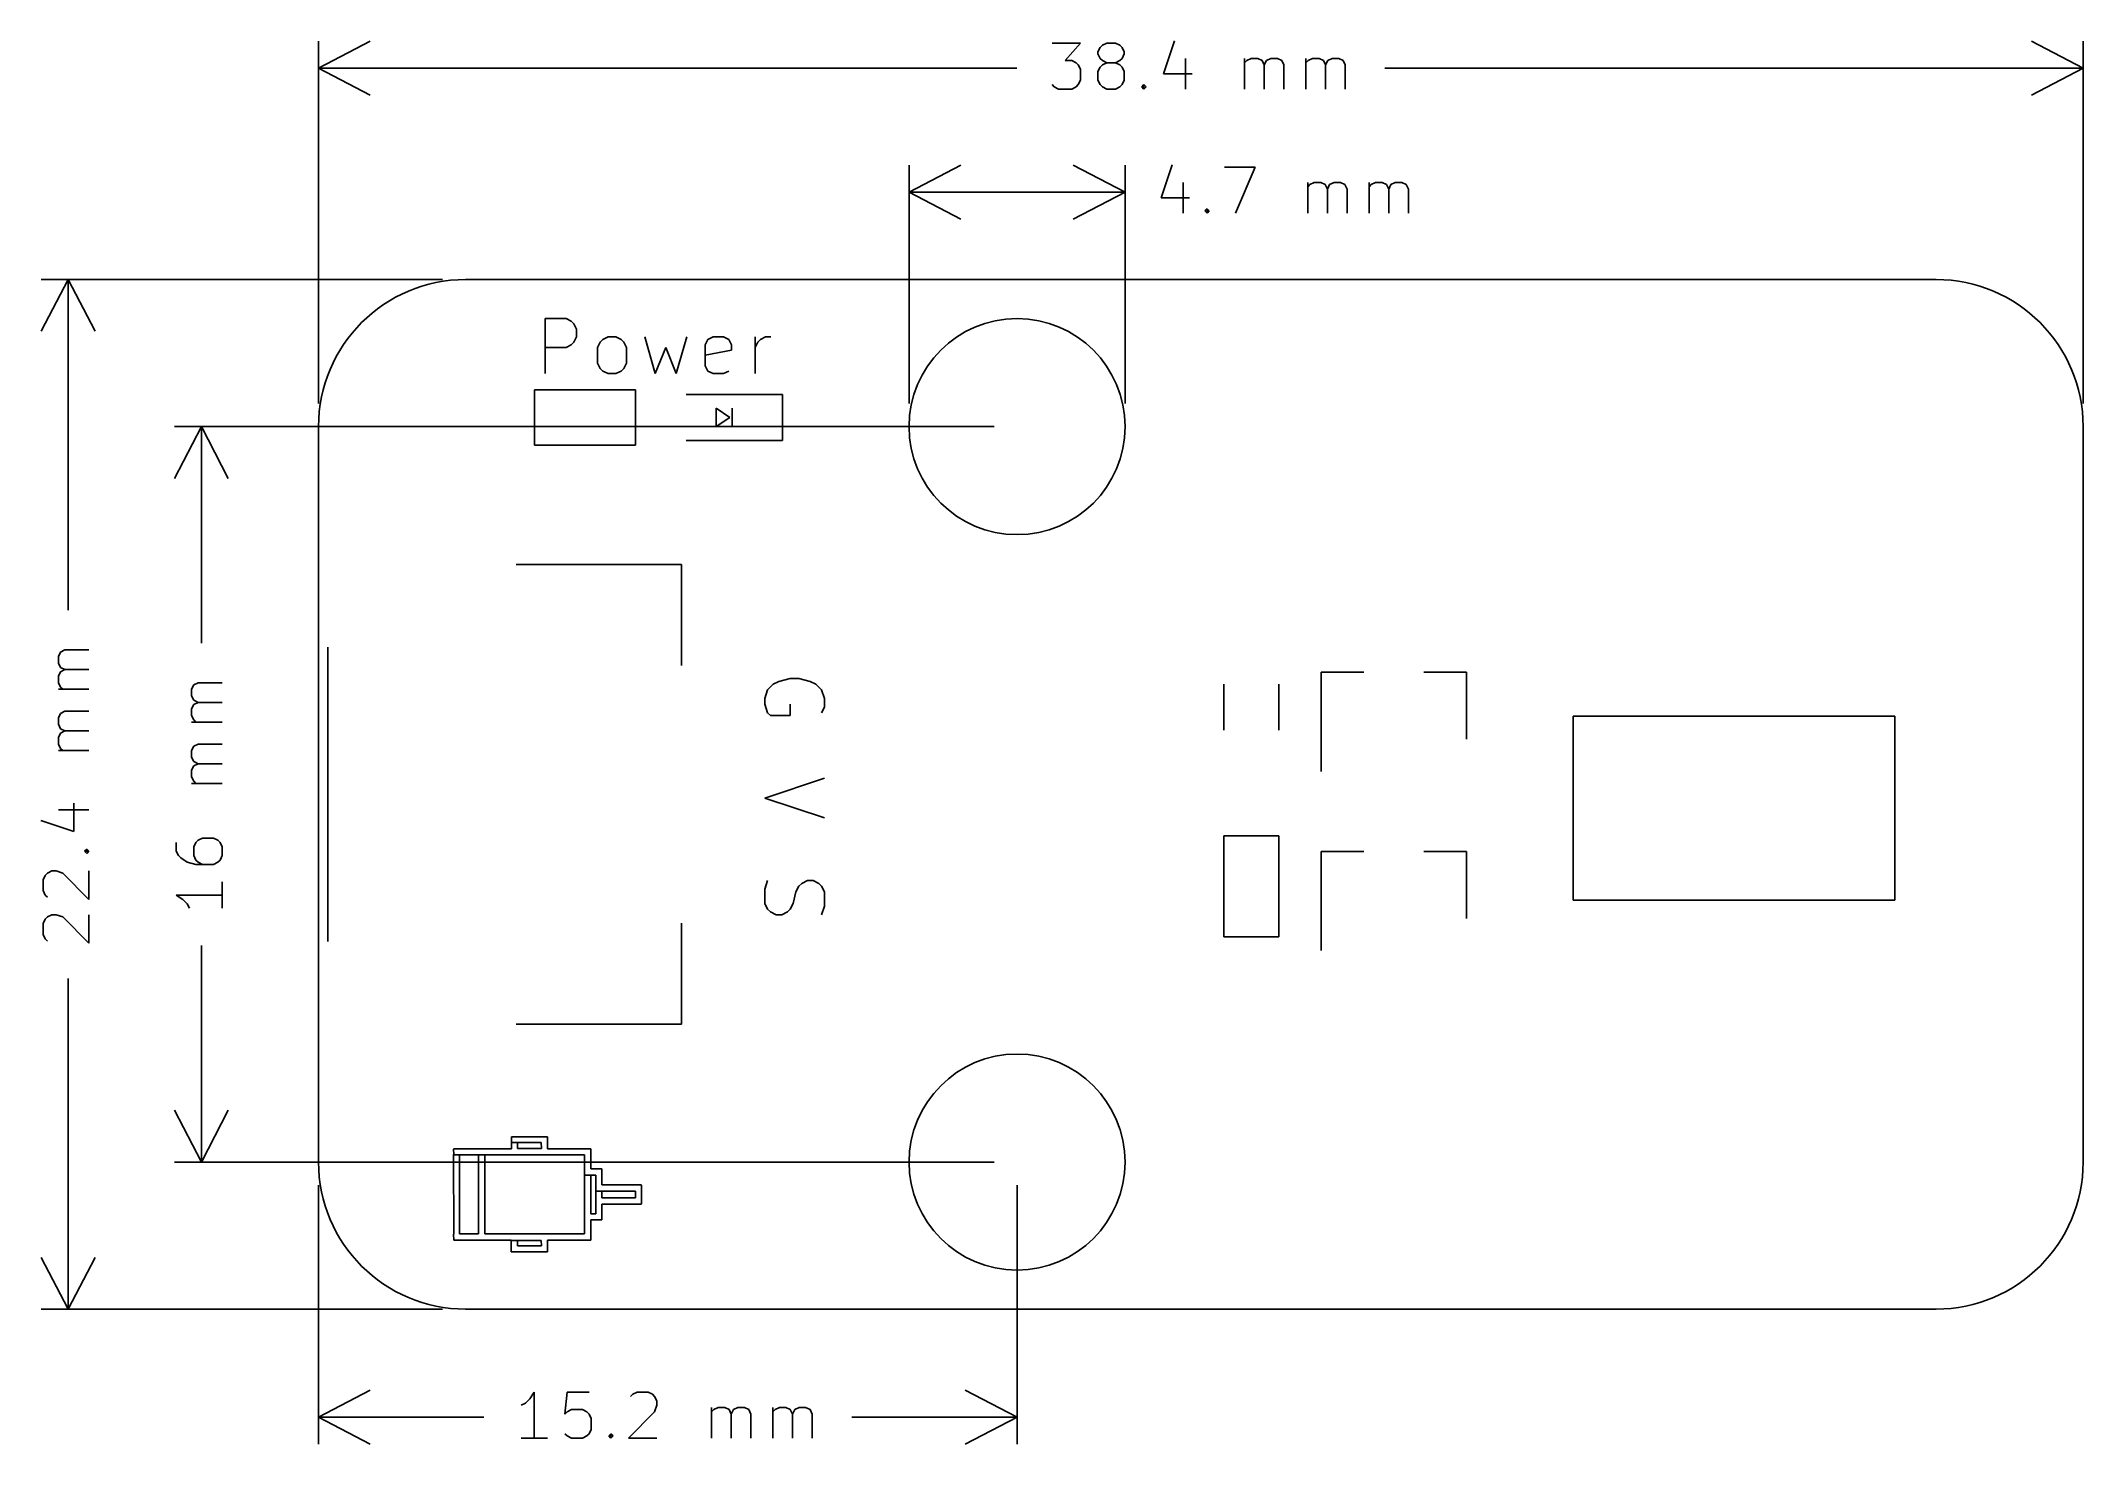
# Model space of a CAD drawing. Extents: x 67 to 111.4, y -94.3 to -63.8.
import ezdxf

# ---------------------------------------------------------------- set-up
doc = ezdxf.new("R2010")
doc.units = 0
doc.layers.add('BLACK', color=7, linetype='CONTINUOUS')

msp = doc.modelspace()

# ---------------------------------------------------------------- linework, layer by layer
at = {"layer": 'BLACK', "linetype": 'CONTINUOUS'}
for p, q in [((73, -64.4), (74.126504, -63.813579)), ((73, -71.7), (73, -63.81358)), ((88.961905, -63.854819), (89.580952, -63.854819)), ((89.580952, -63.854819), (89.247619, -64.235771)), ((89.961905, -64.045295), (90.009524, -63.950057)), ((90.009524, -63.950057), (90.057143, -63.902438)), ((90.057143, -63.902438), (90.152381, -63.854819)), ((90.152381, -63.854819), (90.342857, -63.854819)), ((90.342857, -63.854819), (90.438095, -63.902438)), ((90.438095, -63.902438), (90.485714, -63.950057)), ((90.485714, -63.950057), (90.533333, -64.045295)), ((91.628571, -63.8072), (91.390476, -64.521485)), ((111.4, -64.4), (110.273496, -63.813579)), ((111.4, -71.7), (111.4, -63.81358)), ((73, -64.4), (88.194048, -64.4)), ((73, -64.4), (74.126504, -64.986421)), ((89.247619, -64.235771), (89.390476, -64.235771)), ((89.390476, -64.235771), (89.485714, -64.28339)), ((89.485714, -64.28339), (89.533333, -64.331009)), ((89.533333, -64.331009), (89.580952, -64.426247)), ((89.580952, -64.426247), (89.580952, -64.664342)), ((89.961905, -64.092914), (89.961905, -64.045295)), ((90.009524, -64.188152), (89.961905, -64.092914)), ((90.009524, -64.378628), (89.961905, -64.473866)), ((90.057143, -64.235771), (90.009524, -64.188152)), ((90.057143, -64.331009), (90.009524, -64.378628)), ((90.152381, -64.28339), (90.057143, -64.235771)), ((90.152381, -64.28339), (90.057143, -64.331009)), ((90.342857, -64.28339), (90.152381, -64.28339)), ((90.438095, -64.235771), (90.342857, -64.28339)), ((90.438095, -64.331009), (90.342857, -64.28339)), ((90.485714, -64.188152), (90.438095, -64.235771)), ((90.485714, -64.378628), (90.438095, -64.331009)), ((90.533333, -64.092914), (90.485714, -64.188152)), ((90.533333, -64.473866), (90.485714, -64.378628)), ((90.533333, -64.045295), (90.533333, -64.092914)), ((91.866666, -64.188152), (91.866666, -64.854819)), ((93.152381, -64.854819), (93.152381, -64.188152)), ((93.152381, -64.28339), (93.2, -64.235771)), ((93.2, -64.235771), (93.295238, -64.188152)), ((93.295238, -64.188152), (93.438095, -64.188152)), ((93.438095, -64.188152), (93.533333, -64.235771)), ((93.533333, -64.235771), (93.580952, -64.331009)), ((93.580952, -64.331009), (93.628571, -64.235771)), ((93.580952, -64.331009), (93.580952, -64.854819)), ((93.628571, -64.235771), (93.723809, -64.188152)), ((93.723809, -64.188152), (93.866666, -64.188152)), ((93.866666, -64.188152), (93.961905, -64.235771)), ((93.961905, -64.235771), (94.009524, -64.331009)), ((94.009524, -64.331009), (94.009524, -64.854819)), ((94.485714, -64.854819), (94.485714, -64.188152)), ((94.485714, -64.28339), (94.533333, -64.235771)), ((94.533333, -64.235771), (94.628571, -64.188152)), ((94.628571, -64.188152), (94.771428, -64.188152)), ((94.771428, -64.188152), (94.866666, -64.235771)), ((94.866666, -64.235771), (94.914285, -64.331009)), ((94.914285, -64.331009), (94.961904, -64.235771)), ((94.914285, -64.331009), (94.914285, -64.854819)), ((94.961904, -64.235771), (95.057142, -64.188152)), ((95.057142, -64.188152), (95.199999, -64.188152)), ((95.199999, -64.188152), (95.295238, -64.235771)), ((95.295238, -64.235771), (95.342857, -64.331009)), ((95.342857, -64.331009), (95.342857, -64.854819)), ((96.205952, -64.4), (111.4, -64.4)), ((111.4, -64.4), (110.273496, -64.986421)), ((89.009524, -64.8072), (88.961905, -64.75958)), ((89.104762, -64.854819), (89.009524, -64.8072)), ((89.390476, -64.854819), (89.104762, -64.854819)), ((89.485714, -64.8072), (89.390476, -64.854819)), ((89.533333, -64.75958), (89.485714, -64.8072)), ((89.580952, -64.664342), (89.533333, -64.75958)), ((89.961905, -64.473866), (89.961905, -64.664342)), ((89.961905, -64.664342), (90.009524, -64.75958)), ((90.009524, -64.75958), (90.057143, -64.8072)), ((90.057143, -64.8072), (90.152381, -64.854819)), ((90.152381, -64.854819), (90.342857, -64.854819)), ((90.342857, -64.854819), (90.438095, -64.8072)), ((90.438095, -64.8072), (90.485714, -64.75958)), ((90.485714, -64.75958), (90.533333, -64.664342)), ((90.533333, -64.664342), (90.533333, -64.473866)), ((90.914286, -64.8072), (90.961905, -64.75958)), ((90.961905, -64.854819), (90.914286, -64.8072)), ((90.961905, -64.75958), (91.009524, -64.8072)), ((90.961905, -64.75958), (90.961905, -64.854819)), ((91.009524, -64.8072), (90.961905, -64.854819)), ((91.390476, -64.521485), (92.009523, -64.521485)), ((85.85, -67.1), (86.976504, -66.513579)), ((85.85, -71.7), (85.85, -66.51358)), ((90.55, -67.1), (89.423496, -66.513579)), ((90.55, -71.7), (90.55, -66.51358)), ((91.57381, -66.5072), (91.335715, -67.221485)), ((92.716667, -66.554819), (93.383333, -66.554819)), ((93.383333, -66.554819), (92.954762, -67.554819)), ((85.85, -67.1), (90.520239, -67.1)), ((85.85, -67.1), (86.976504, -67.686421)), ((90.55, -67.1), (89.423496, -67.686421)), ((91.811905, -66.888152), (91.811905, -67.554819)), ((94.526191, -67.554819), (94.526191, -66.888152)), ((94.526191, -66.98339), (94.57381, -66.935771)), ((94.57381, -66.935771), (94.669048, -66.888152)), ((94.669048, -66.888152), (94.811905, -66.888152)), ((94.811905, -66.888152), (94.907143, -66.935771)), ((94.907143, -66.935771), (94.954762, -67.031009)), ((94.954762, -67.031009), (95.002381, -66.935771)), ((94.954762, -67.031009), (94.954762, -67.554819)), ((95.002381, -66.935771), (95.097619, -66.888152)), ((95.097619, -66.888152), (95.240476, -66.888152)), ((95.240476, -66.888152), (95.335715, -66.935771)), ((95.335715, -66.935771), (95.383334, -67.031009)), ((95.383334, -67.031009), (95.383334, -67.554819)), ((95.859524, -67.554819), (95.859524, -66.888152)), ((95.859524, -66.98339), (95.907143, -66.935771)), ((95.907143, -66.935771), (96.002381, -66.888152)), ((96.002381, -66.888152), (96.145238, -66.888152)), ((96.145238, -66.888152), (96.240476, -66.935771)), ((96.240476, -66.935771), (96.288095, -67.031009)), ((96.288095, -67.031009), (96.335714, -66.935771)), ((96.288095, -67.031009), (96.288095, -67.554819)), ((96.335714, -66.935771), (96.430952, -66.888152)), ((96.430952, -66.888152), (96.573809, -66.888152)), ((96.573809, -66.888152), (96.669048, -66.935771)), ((96.669048, -66.935771), (96.716667, -67.031009)), ((96.716667, -67.031009), (96.716667, -67.554819)), ((91.335715, -67.221485), (91.954762, -67.221485)), ((92.288096, -67.5072), (92.335715, -67.45958)), ((92.335715, -67.554819), (92.288096, -67.5072)), ((92.335715, -67.45958), (92.383334, -67.5072)), ((92.335715, -67.45958), (92.335715, -67.554819)), ((92.383334, -67.5072), (92.335715, -67.554819)), ((67.55, -69), (66.963579, -70.126504)), ((75.7, -69), (66.96358, -69)), ((67.55, -69), (67.55, -76.194048)), ((67.55, -69), (68.136421, -70.126504)), ((76.2, -69), (108.2, -69)), ((77.928572, -71.047342), (77.928572, -69.847342)), ((77.928572, -69.847342), (78.385715, -69.847342)), ((78.385715, -69.847342), (78.5, -69.904485)), ((78.5, -69.904485), (78.557143, -69.961628)), ((78.557143, -69.961628), (78.614286, -70.075914)), ((78.614286, -70.075914), (78.614286, -70.247342)), ((78.385715, -70.475914), (77.928572, -70.475914)), ((78.5, -70.418771), (78.385715, -70.475914)), ((78.557143, -70.361628), (78.5, -70.418771)), ((78.614286, -70.247342), (78.557143, -70.361628)), ((79.071429, -70.475914), (79.128572, -70.361628)), ((79.071429, -70.818771), (79.071429, -70.475914)), ((79.128572, -70.361628), (79.185715, -70.304485)), ((79.185715, -70.304485), (79.3, -70.247342)), ((79.3, -70.247342), (79.471429, -70.247342)), ((79.471429, -70.247342), (79.585715, -70.304485)), ((79.585715, -70.304485), (79.642858, -70.361628)), ((79.642858, -70.361628), (79.7, -70.475914)), ((79.7, -70.475914), (79.7, -70.818771)), ((80.1, -70.247342), (80.328572, -71.047342)), ((80.328572, -71.047342), (80.557143, -70.475914)), ((80.557143, -70.475914), (80.785714, -71.047342)), ((80.785714, -71.047342), (81.014286, -70.247342)), ((81.414286, -70.418771), (81.471429, -70.304485)), ((81.414286, -70.875914), (81.414286, -70.418771)), ((81.985715, -70.533057), (81.414286, -70.647342)), ((81.471429, -70.304485), (81.585715, -70.247342)), ((81.585715, -70.247342), (81.814286, -70.247342)), ((81.814286, -70.247342), (81.928572, -70.304485)), ((81.928572, -70.304485), (81.985715, -70.418771)), ((81.985715, -70.418771), (81.985715, -70.533057)), ((82.5, -71.047342), (82.5, -70.247342)), ((82.5, -70.475914), (82.557143, -70.361628)), ((82.557143, -70.361628), (82.614286, -70.304485)), ((82.614286, -70.304485), (82.728571, -70.247342)), ((82.728571, -70.247342), (82.842857, -70.247342)), ((79.128572, -70.933057), (79.071429, -70.818771)), ((79.185715, -70.9902), (79.128572, -70.933057)), ((79.3, -71.047342), (79.185715, -70.9902)), ((79.471429, -71.047342), (79.3, -71.047342)), ((79.585715, -70.9902), (79.471429, -71.047342)), ((79.642858, -70.933057), (79.585715, -70.9902)), ((79.7, -70.818771), (79.642858, -70.933057)), ((81.471429, -70.9902), (81.414286, -70.875914)), ((81.585715, -71.047342), (81.471429, -70.9902)), ((81.814286, -71.047342), (81.585715, -71.047342)), ((81.928572, -70.9902), (81.814286, -71.047342)), ((77.7, -71.4), (77.7, -72.6)), ((77.7, -71.4), (79.9, -71.4)), ((79.9, -71.4), (79.9, -72.6)), ((83.1, -71.5), (81, -71.5)), ((83.1, -72.5), (83.1, -71.5)), ((81.65, -71.8), (81.95, -72)), ((81.65, -72.2), (81.65, -71.8)), ((82, -72.2), (82, -71.8)), ((70.45, -72.2), (69.863579, -73.326504)), ((87.7, -72.2), (69.86358, -72.2)), ((70.45, -72.2), (70.45, -76.908333)), ((70.45, -72.2), (71.036421, -73.326504)), ((73, -72.2), (73, -88.2)), ((81.95, -72), (81.65, -72.2)), ((111.4, -72.2), (111.4, -88.2)), ((79.9, -72.6), (77.7, -72.6)), ((83.1, -72.5), (81, -72.5)), ((77.3, -75.2), (80.9, -75.2)), ((80.9, -75.2), (80.9, -77.4)), ((67.338152, -77.2), (67.385771, -77.104761)), ((67.338152, -77.342857), (67.338152, -77.2)), ((67.385771, -77.104761), (67.481009, -77.057142)), ((67.481009, -77.057142), (68.004819, -77.057142)), ((73.2, -83.4), (73.2, -77)), ((67.385771, -77.438095), (67.338152, -77.342857)), ((67.338152, -77.628571), (67.385771, -77.533333)), ((67.338152, -77.771428), (67.338152, -77.628571)), ((67.385771, -77.866666), (67.338152, -77.771428)), ((67.481009, -77.485714), (67.385771, -77.438095)), ((67.385771, -77.533333), (67.481009, -77.485714)), ((67.481009, -77.485714), (68.004819, -77.485714)), ((70.285771, -77.819046), (70.381009, -77.771427)), ((70.381009, -77.771427), (70.904819, -77.771427)), ((83.018519, -77.742857), (82.894709, -77.804762)), ((83.266138, -77.680953), (83.018519, -77.742857)), ((83.451852, -77.680953), (83.266138, -77.680953)), ((83.699471, -77.742857), (83.451852, -77.680953)), ((83.82328, -77.804762), (83.699471, -77.742857)), ((94.82, -77.54), (94.82, -79.7)), ((94.82, -77.54), (95.75, -77.54)), ((97.98, -77.54), (97.05, -77.54)), ((97.98, -77.54), (97.98, -79)), ((68.004819, -77.914285), (67.338152, -77.914285)), ((67.43339, -77.914285), (67.385771, -77.866666)), ((70.238152, -77.914285), (70.285771, -77.819046)), ((70.238152, -78.057142), (70.238152, -77.914285)), ((70.285771, -78.15238), (70.238152, -78.057142)), ((70.381009, -78.199999), (70.285771, -78.15238)), ((70.285771, -78.247618), (70.381009, -78.199999)), ((70.381009, -78.199999), (70.904819, -78.199999)), ((82.7709, -77.928572), (82.708995, -78.114286)), ((82.708995, -78.114286), (82.708995, -78.238095)), ((82.894709, -77.804762), (82.7709, -77.928572)), ((83.94709, -77.928572), (83.82328, -77.804762)), ((84.008995, -78.114286), (83.94709, -77.928572)), ((84.008995, -78.3), (84.008995, -78.114286)), ((92.7, -77.8), (92.7, -78.8)), ((93.9, -78.8), (93.9, -77.8)), ((67.338152, -78.533333), (67.385771, -78.438094)), ((67.338152, -78.67619), (67.338152, -78.533333)), ((67.385771, -78.438094), (67.481009, -78.390475)), ((67.481009, -78.390475), (68.004819, -78.390475)), ((70.238152, -78.342856), (70.285771, -78.247618)), ((70.238152, -78.485713), (70.238152, -78.342856)), ((70.285771, -78.580951), (70.238152, -78.485713)), ((70.904819, -78.62857), (70.238152, -78.62857)), ((70.33339, -78.62857), (70.285771, -78.580951)), ((82.708995, -78.238095), (82.7709, -78.42381)), ((82.7709, -78.42381), (82.832804, -78.485714)), ((82.832804, -78.485714), (83.266138, -78.485714)), ((83.266138, -78.485714), (83.266138, -78.238095)), ((83.94709, -78.42381), (84.008995, -78.3)), ((100.3, -78.5), (107.3, -78.5)), ((100.3, -82.5), (100.3, -78.5)), ((107.3, -78.5), (107.3, -82.5)), ((67.385771, -78.771428), (67.338152, -78.67619)), ((67.338152, -78.961904), (67.385771, -78.866666)), ((67.338152, -79.104761), (67.338152, -78.961904)), ((67.385771, -79.199999), (67.338152, -79.104761)), ((67.481009, -78.819047), (67.385771, -78.771428)), ((67.385771, -78.866666), (67.481009, -78.819047)), ((67.481009, -78.819047), (68.004819, -78.819047)), ((70.285771, -79.152379), (70.381009, -79.10476)), ((70.381009, -79.10476), (70.904819, -79.10476)), ((68.004819, -79.247618), (67.338152, -79.247618)), ((67.43339, -79.247618), (67.385771, -79.199999)), ((70.238152, -79.247618), (70.285771, -79.152379)), ((70.238152, -79.390475), (70.238152, -79.247618)), ((70.285771, -79.485713), (70.238152, -79.390475)), ((70.381009, -79.533332), (70.285771, -79.485713)), ((70.285771, -79.580951), (70.381009, -79.533332)), ((70.381009, -79.533332), (70.904819, -79.533332)), ((70.238152, -79.676189), (70.285771, -79.580951)), ((70.238152, -79.819046), (70.238152, -79.676189)), ((70.285771, -79.914284), (70.238152, -79.819046)), ((70.904819, -79.961903), (70.238152, -79.961903)), ((70.33339, -79.961903), (70.285771, -79.914284)), ((84.008995, -79.847619), (82.708995, -80.280952)), ((67.671485, -81.009523), (67.671485, -80.390476)), ((82.708995, -80.280952), (84.008995, -80.714286)), ((66.9572, -80.771428), (67.671485, -81.009523)), ((67.338152, -80.533333), (68.004819, -80.533333)), ((69.904819, -81.247618), (69.904819, -81.438094)), ((70.33339, -81.247618), (70.285771, -81.342856)), ((70.381009, -81.199999), (70.33339, -81.247618)), ((70.476247, -81.15238), (70.381009, -81.199999)), ((70.714342, -81.15238), (70.476247, -81.15238)), ((70.80958, -81.199999), (70.714342, -81.15238)), ((70.8572, -81.247618), (70.80958, -81.199999)), ((70.904819, -81.342856), (70.8572, -81.247618)), ((92.7, -83.3), (92.7, -81.1)), ((93.9, -81.1), (92.7, -81.1)), ((93.9, -81.1), (93.9, -83.3)), ((67.90958, -81.438094), (67.9572, -81.390475)), ((67.9572, -81.485713), (67.90958, -81.438094)), ((67.90958, -81.438094), (68.004819, -81.438094)), ((67.9572, -81.390475), (68.004819, -81.438094)), ((68.004819, -81.438094), (67.9572, -81.485713)), ((69.904819, -81.438094), (69.952438, -81.533332)), ((69.952438, -81.533332), (70.000057, -81.580951)), ((70.000057, -81.580951), (70.142914, -81.676189)), ((70.142914, -81.676189), (70.33339, -81.723808)), ((70.285771, -81.342856), (70.285771, -81.533332)), ((70.285771, -81.533332), (70.33339, -81.62857)), ((70.33339, -81.62857), (70.381009, -81.676189)), ((70.33339, -81.723808), (70.714342, -81.723808)), ((70.381009, -81.676189), (70.476247, -81.723808)), ((70.714342, -81.723808), (70.80958, -81.676189)), ((70.80958, -81.676189), (70.8572, -81.62857)), ((70.8572, -81.62857), (70.904819, -81.533332)), ((70.904819, -81.533332), (70.904819, -81.342856)), ((94.82, -81.44), (94.82, -83.6)), ((94.82, -81.44), (95.75, -81.44)), ((97.98, -81.44), (97.05, -81.44)), ((97.98, -81.44), (97.98, -82.9)), ((67.004819, -82.057142), (67.052438, -81.961904)), ((67.004819, -82.295237), (67.004819, -82.057142)), ((67.052438, -81.961904), (67.100057, -81.914285)), ((67.100057, -81.914285), (67.195295, -81.866666)), ((67.195295, -81.866666), (67.290533, -81.866666)), ((67.290533, -81.866666), (67.43339, -81.914285)), ((67.43339, -81.914285), (68.004819, -82.485713)), ((68.004819, -82.485713), (68.004819, -81.866666)), ((70.904819, -82.104761), (70.904819, -82.676189)), ((82.7709, -82.076191), (82.708995, -82.261905)), ((83.389947, -82.32381), (83.451852, -82.2)), ((83.451852, -82.2), (83.513757, -82.138095)), ((83.513757, -82.138095), (83.637566, -82.076191)), ((83.637566, -82.076191), (83.761376, -82.076191)), ((83.761376, -82.076191), (83.885185, -82.138095)), ((83.885185, -82.138095), (83.94709, -82.2)), ((83.94709, -82.2), (84.008995, -82.32381)), ((67.052438, -82.390475), (67.004819, -82.295237)), ((67.100057, -82.438094), (67.052438, -82.390475)), ((70.904819, -82.390475), (69.904819, -82.390475)), ((69.904819, -82.390475), (70.047676, -82.485713)), ((70.047676, -82.485713), (70.142914, -82.580951)), ((70.142914, -82.580951), (70.190533, -82.676189)), ((82.708995, -82.261905), (82.708995, -82.571429)), ((82.708995, -82.571429), (82.7709, -82.695238)), ((83.266138, -82.695238), (83.328042, -82.571429)), ((83.328042, -82.571429), (83.389947, -82.32381)), ((84.008995, -82.633333), (83.94709, -82.819048)), ((84.008995, -82.32381), (84.008995, -82.633333)), ((107.3, -82.5), (100.3, -82.5)), ((67.004819, -83.009523), (67.052438, -82.914285)), ((67.004819, -83.247618), (67.004819, -83.009523)), ((67.052438, -82.914285), (67.100057, -82.866666)), ((67.100057, -82.866666), (67.195295, -82.819047)), ((67.195295, -82.819047), (67.290533, -82.819047)), ((67.290533, -82.819047), (67.43339, -82.866666)), ((67.43339, -82.866666), (68.004819, -83.438094)), ((68.004819, -83.438094), (68.004819, -82.819047)), ((80.9, -85.2), (80.9, -83)), ((82.7709, -82.695238), (82.832804, -82.757143)), ((82.832804, -82.757143), (82.956614, -82.819048)), ((82.956614, -82.819048), (83.080423, -82.819048)), ((83.080423, -82.819048), (83.204233, -82.757143)), ((83.204233, -82.757143), (83.266138, -82.695238)), ((67.052438, -83.342856), (67.004819, -83.247618)), ((67.100057, -83.390475), (67.052438, -83.342856)), ((70.45, -83.491666), (70.45, -88.2)), ((93.9, -83.3), (92.7, -83.3)), ((67.55, -84.205952), (67.55, -91.4)), ((77.3, -85.2), (80.9, -85.2)), ((70.45, -88.2), (69.863579, -87.073496)), ((70.45, -88.2), (71.036421, -87.073496)), ((75.940423, -87.917866), (75.940804, -87.915953)), ((75.940792, -88.034546), (75.940423, -87.917866)), ((75.940804, -87.915953), (75.94351, -87.913247)), ((75.94351, -87.913247), (77.199315, -87.912867)), ((77.199134, -87.652578), (77.199515, -87.650665)), ((77.199503, -87.769257), (77.199134, -87.652578)), ((77.199134, -87.771111), (77.199503, -87.769257)), ((77.199148, -87.776107), (77.199134, -87.771111)), ((77.199134, -87.906578), (77.199504, -87.904717)), ((77.199315, -87.912867), (77.199134, -87.906578)), ((77.199504, -87.904717), (77.199148, -87.776107)), ((77.199148, -87.776107), (77.332949, -87.776107)), ((77.332949, -87.776107), (77.199148, -87.776107)), ((77.199515, -87.650665), (77.202221, -87.647959)), ((77.202221, -87.647959), (77.977423, -87.647578)), ((77.848257, -87.775734), (77.332949, -87.776107)), ((77.332949, -87.776107), (77.333298, -87.901954)), ((77.333298, -87.901954), (77.848606, -87.901581)), ((77.848606, -87.901581), (77.848257, -87.775734)), ((77.977423, -87.647578), (77.979336, -87.647959)), ((77.979336, -87.647959), (77.982042, -87.650665)), ((77.982042, -87.650665), (77.982416, -87.913244)), ((77.982416, -87.913244), (78.920045, -87.912866)), ((78.920045, -87.912866), (78.921958, -87.913247)), ((78.921958, -87.913247), (78.924664, -87.915953)), ((78.924664, -87.915953), (78.92504, -88.347859)), ((87.7, -88.2), (69.86358, -88.2)), ((75.940423, -88.0364), (75.940792, -88.034546)), ((75.940424, -88.041395), (75.940423, -88.0364)), ((75.940803, -89.767335), (75.940424, -88.041395)), ((75.940424, -88.041395), (76.068576, -88.041395)), ((76.068576, -88.041395), (75.940424, -88.041395)), ((76.48229, -88.041025), (76.068576, -88.041395)), ((76.068576, -88.041395), (76.068954, -89.764618)), ((76.48229, -88.041399), (76.48229, -88.041025)), ((76.482668, -89.764248), (76.48229, -88.041399)), ((76.48229, -88.041399), (76.616087, -88.041399)), ((76.616087, -88.041399), (76.48229, -88.041399)), ((78.79087, -88.04102), (76.616087, -88.041399)), ((76.616087, -88.041399), (76.616465, -89.764623)), ((78.791244, -88.474769), (78.79087, -88.04102)), ((78.92504, -88.347859), (79.162756, -88.347489)), ((79.162756, -88.347489), (79.164669, -88.34787)), ((79.164669, -88.34787), (79.167375, -88.350576)), ((79.167375, -88.350576), (79.16775, -88.697821)), ((73, -88.7), (73, -94.33642)), ((78.790867, -88.476666), (78.791244, -88.474769)), ((78.790869, -88.481651), (78.790867, -88.476666)), ((78.791246, -89.327073), (78.790869, -88.481651)), ((78.790869, -88.481651), (78.924667, -88.481651)), ((78.924667, -88.481651), (78.790869, -88.481651)), ((79.033583, -88.481306), (78.924667, -88.481651)), ((78.924667, -88.481651), (78.925042, -89.324337)), ((79.033578, -88.826622), (79.033954, -88.824729)), ((79.03359, -88.831619), (79.033578, -88.826622)), ((79.033954, -88.824729), (79.033583, -88.481306)), ((79.033949, -88.982798), (79.03359, -88.831619)), ((79.03359, -88.831619), (79.167391, -88.831619)), ((79.167391, -88.831619), (79.03359, -88.831619)), ((79.897189, -88.831244), (79.167391, -88.831619)), ((79.167391, -88.831619), (79.167744, -88.980043)), ((79.16775, -88.697821), (80.020711, -88.697444)), ((79.897542, -88.979668), (79.897189, -88.831244)), ((80.020711, -88.697444), (80.022624, -88.697825)), ((80.022624, -88.697825), (80.02533, -88.700531)), ((80.02533, -88.700531), (80.025711, -89.108844)), ((88.2, -88.7), (88.2, -94.33642)), ((78.790867, -89.328978), (78.791246, -89.327073)), ((78.791242, -89.764244), (78.790867, -89.328978)), ((78.925042, -89.324337), (79.033951, -89.323992)), ((79.033578, -88.984666), (79.033949, -88.982798)), ((79.033951, -89.323992), (79.033578, -88.984666)), ((80.022624, -89.113463), (79.167382, -89.113841)), ((79.167382, -89.113841), (79.167756, -89.453155)), ((79.167744, -88.980043), (79.897542, -88.979668)), ((80.02533, -89.110757), (80.022624, -89.113463)), ((80.025711, -89.108844), (80.02533, -89.110757)), ((75.940423, -89.769244), (75.940803, -89.767335)), ((75.940804, -89.895244), (75.940423, -89.769244)), ((76.068954, -89.764618), (76.482668, -89.764248)), ((76.616465, -89.764623), (78.791242, -89.764244)), ((79.164669, -89.457774), (78.924669, -89.458147)), ((78.924669, -89.458147), (78.925045, -89.894598)), ((79.167375, -89.455068), (79.164669, -89.457774)), ((79.167756, -89.453155), (79.167375, -89.455068)), ((75.940804, -89.895335), (75.940804, -89.895244)), ((75.94351, -89.898041), (75.940804, -89.895335)), ((75.945423, -89.898422), (75.94351, -89.898041)), ((77.193692, -89.898043), (75.945423, -89.898422)), ((77.193489, -89.899066), (77.193692, -89.898043)), ((77.193503, -89.904062), (77.193489, -89.899066)), ((77.193489, -90.028889), (77.193859, -90.02703)), ((77.19387, -90.149335), (77.193489, -90.028889)), ((77.193859, -90.02703), (77.193503, -89.904062)), ((77.193503, -89.904062), (77.332949, -89.904062)), ((77.332949, -89.904062), (77.193503, -89.904062)), ((77.196576, -90.152041), (77.19387, -90.149335)), ((77.198489, -90.152422), (77.196576, -90.152041)), ((77.979336, -90.152041), (77.198489, -90.152422)), ((77.848258, -89.903689), (77.332949, -89.904062)), ((77.332949, -89.904062), (77.333297, -90.024265)), ((77.333297, -90.024265), (77.848606, -90.023892)), ((77.848606, -90.023892), (77.848258, -89.903689)), ((77.982042, -90.149335), (77.979336, -90.152041)), ((77.982423, -90.147422), (77.982042, -90.149335)), ((78.002698, -89.897461), (77.982052, -89.898248)), ((77.982052, -89.898248), (77.982423, -90.147422)), ((78.004325, -89.897755), (78.002698, -89.897461)), ((78.00517, -89.897641), (78.004325, -89.897755)), ((78.005637, -89.897731), (78.00517, -89.897641)), ((78.016579, -89.897367), (78.005637, -89.897731)), ((78.018012, -89.89765), (78.016579, -89.897367)), ((78.038923, -89.897281), (78.018012, -89.89765)), ((78.040547, -89.897604), (78.038923, -89.897281)), ((78.070609, -89.897251), (78.040547, -89.897604)), ((78.07231, -89.897591), (78.070609, -89.897251)), ((78.110634, -89.897262), (78.07231, -89.897591)), ((78.112376, -89.897611), (78.110634, -89.897262)), ((78.158058, -89.897306), (78.112376, -89.897611)), ((78.159823, -89.897661), (78.158058, -89.897306)), ((78.211951, -89.897383), (78.159823, -89.897661)), ((78.213732, -89.897742), (78.211951, -89.897383)), ((78.271384, -89.897491), (78.213732, -89.897742)), ((78.273177, -89.897852), (78.271384, -89.897491)), ((78.335439, -89.897626), (78.273177, -89.897852)), ((78.33724, -89.89799), (78.335439, -89.897626)), ((78.403191, -89.897789), (78.33724, -89.89799)), ((78.404998, -89.898154), (78.403191, -89.897789)), ((78.473715, -89.897977), (78.404998, -89.898154)), ((78.475531, -89.898344), (78.473715, -89.897977)), ((78.918129, -89.899214), (78.475531, -89.898344)), ((78.918132, -89.899217), (78.918129, -89.899214)), ((78.919403, -89.899217), (78.918132, -89.899217)), ((78.921945, -89.899222), (78.919403, -89.899217)), ((78.92195, -89.899217), (78.921945, -89.899222)), ((78.921958, -89.899217), (78.92195, -89.899217)), ((78.923323, -89.897852), (78.921958, -89.899217)), ((78.924659, -89.896524), (78.923323, -89.897852)), ((78.924664, -89.896511), (78.924659, -89.896515)), ((78.924659, -89.896515), (78.924659, -89.896524)), ((78.925045, -89.894598), (78.924664, -89.896511)), ((67.55, -91.4), (66.963579, -90.273496)), ((67.55, -91.4), (68.136421, -90.273496)), ((75.7, -91.4), (66.96358, -91.4)), ((76.2, -91.4), (108.2, -91.4)), ((73, -93.75), (74.126504, -93.163579)), ((77.695238, -93.204819), (77.6, -93.347676)), ((77.695238, -94.204819), (77.695238, -93.204819)), ((78.409524, -93.204819), (78.361905, -93.681009)), ((78.885714, -93.204819), (78.409524, -93.204819)), ((79.790476, -93.300057), (79.838095, -93.252438)), ((79.838095, -93.252438), (79.933333, -93.204819)), ((79.933333, -93.204819), (80.171428, -93.204819)), ((80.171428, -93.204819), (80.266666, -93.252438)), ((80.266666, -93.252438), (80.314285, -93.300057)), ((80.314285, -93.300057), (80.361904, -93.395295)), ((88.2, -93.75), (87.073496, -93.163579)), ((76.594048, -93.75), (73, -93.75)), ((73, -93.75), (74.126504, -94.336421)), ((77.504762, -93.442914), (77.409524, -93.490533)), ((77.6, -93.347676), (77.504762, -93.442914)), ((78.361905, -93.681009), (78.409524, -93.63339)), ((78.409524, -93.63339), (78.504762, -93.585771)), ((78.504762, -93.585771), (78.742857, -93.585771)), ((78.742857, -93.585771), (78.838095, -93.63339)), ((78.838095, -93.63339), (78.885714, -93.681009)), ((78.885714, -93.681009), (78.933333, -93.776247)), ((80.314285, -93.63339), (79.742857, -94.204819)), ((80.361904, -93.490533), (80.314285, -93.63339)), ((80.361904, -93.395295), (80.361904, -93.490533)), ((81.552381, -94.204819), (81.552381, -93.538152)), ((81.552381, -93.63339), (81.6, -93.585771)), ((81.6, -93.585771), (81.695238, -93.538152)), ((81.695238, -93.538152), (81.838095, -93.538152)), ((81.838095, -93.538152), (81.933333, -93.585771)), ((81.933333, -93.585771), (81.980952, -93.681009)), ((81.980952, -93.681009), (82.028571, -93.585771)), ((81.980952, -93.681009), (81.980952, -94.204819)), ((82.028571, -93.585771), (82.123809, -93.538152)), ((82.123809, -93.538152), (82.266666, -93.538152)), ((82.266666, -93.538152), (82.361905, -93.585771)), ((82.361905, -93.585771), (82.409524, -93.681009)), ((82.409524, -93.681009), (82.409524, -94.204819)), ((82.885714, -94.204819), (82.885714, -93.538152)), ((82.885714, -93.63339), (82.933333, -93.585771)), ((82.933333, -93.585771), (83.028571, -93.538152)), ((83.028571, -93.538152), (83.171428, -93.538152)), ((83.171428, -93.538152), (83.266666, -93.585771)), ((83.266666, -93.585771), (83.314285, -93.681009)), ((83.314285, -93.681009), (83.361904, -93.585771)), ((83.314285, -93.681009), (83.314285, -94.204819)), ((83.361904, -93.585771), (83.457142, -93.538152)), ((83.457142, -93.538152), (83.599999, -93.538152)), ((83.599999, -93.538152), (83.695238, -93.585771)), ((83.695238, -93.585771), (83.742857, -93.681009)), ((83.742857, -93.681009), (83.742857, -94.204819)), ((88.2, -93.75), (84.605952, -93.75)), ((88.2, -93.75), (87.073496, -94.336421)), ((77.980952, -94.204819), (77.409524, -94.204819)), ((78.409524, -94.1572), (78.361905, -94.10958)), ((78.504762, -94.204819), (78.409524, -94.1572)), ((78.742857, -94.204819), (78.504762, -94.204819)), ((78.838095, -94.1572), (78.742857, -94.204819)), ((78.885714, -94.10958), (78.838095, -94.1572)), ((78.933333, -94.014342), (78.885714, -94.10958)), ((78.933333, -93.776247), (78.933333, -94.014342)), ((79.314286, -94.1572), (79.361905, -94.10958)), ((79.361905, -94.204819), (79.314286, -94.1572)), ((79.361905, -94.10958), (79.409524, -94.1572)), ((79.361905, -94.10958), (79.361905, -94.204819)), ((79.409524, -94.1572), (79.361905, -94.204819)), ((79.742857, -94.204819), (80.361904, -94.204819))]:
    msp.add_line(p, q, dxfattribs=at)
at = {"layer": 'BLACK'}
for centre in [(88.2, -72.2), (88.2, -88.2)]:
    msp.add_circle(centre, 2.35, dxfattribs=at)
for centre, start, end in [((76.2, -72.2), 90, 180), ((108.2, -72.2), 0, 90), ((76.2, -88.2), -180, -90), ((108.2, -88.2), -90, 0)]:
    msp.add_arc(centre, 3.2, start, end, dxfattribs=at)

doc.saveas('drawing.dxf')
